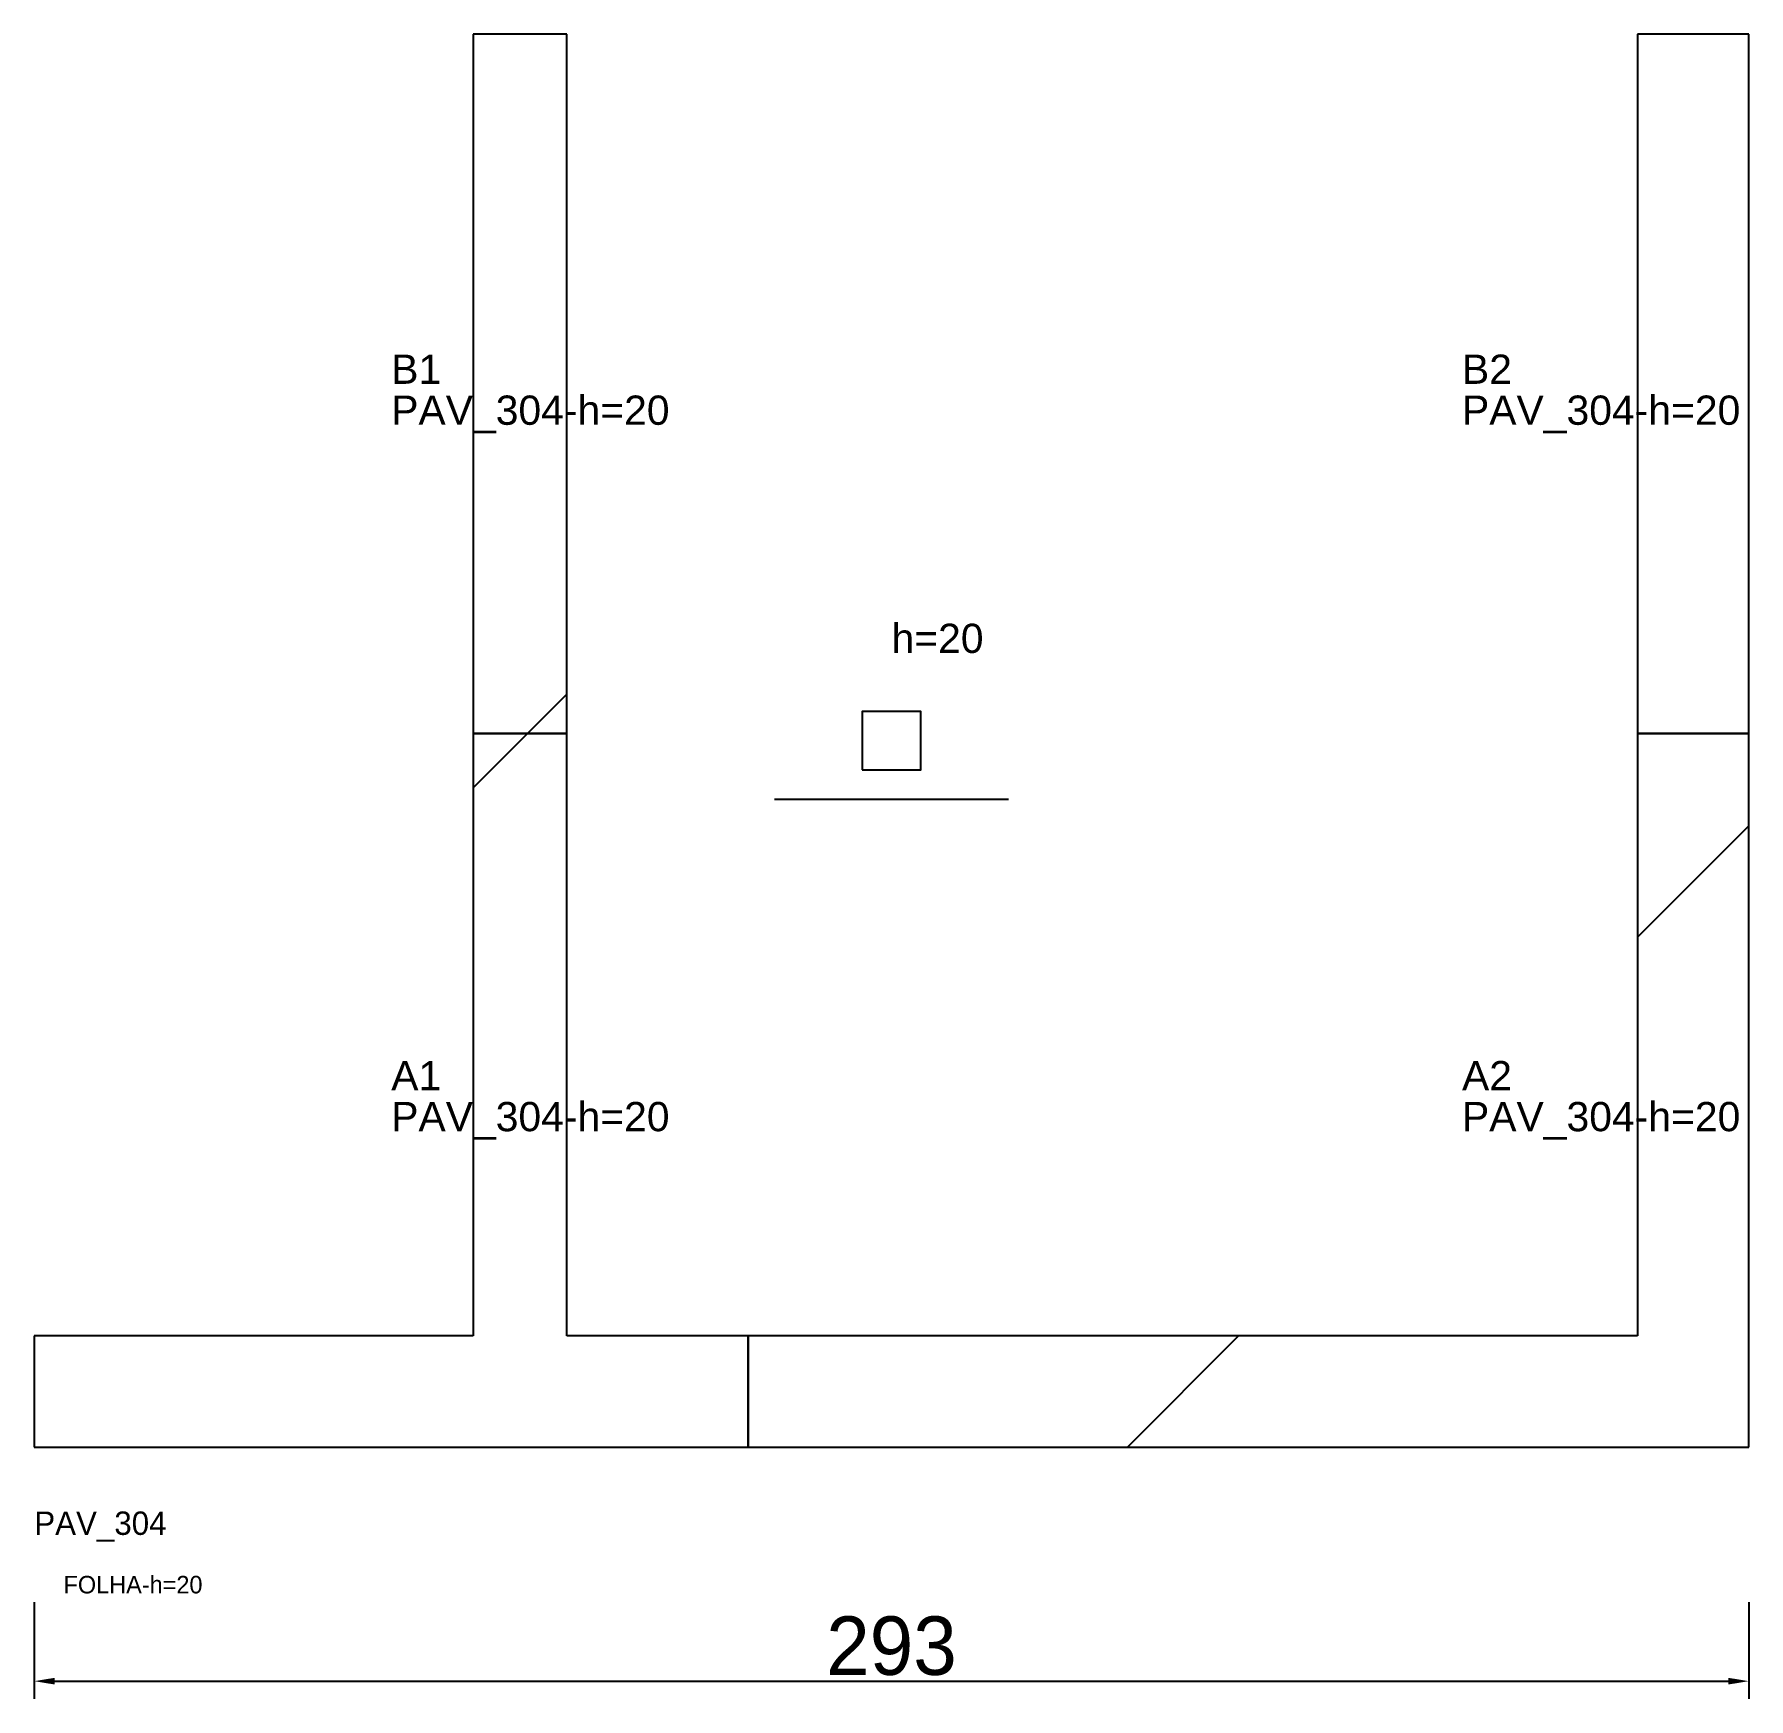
# Model space of a CAD drawing. Header units: metres. Extents: x 222 to 515, y -83 to 202.
import ezdxf

# ---------------------------------------------------------------- set-up
doc = ezdxf.new("R2010")
doc.units = ezdxf.units.M
for name, color, linetype in [('3', 3, 'CONTINUOUS'), ('AUX00', 7, 'CONTINUOUS'), ('COTA', 241, 'CONTINUOUS'), ('FOLHA', 255, 'CONTINUOUS'), ('Hachura', 251, 'CONTINUOUS'), ('NOMENCLATURA', 7, 'CONTINUOUS'), ('Nível', 160, 'CONTINUOUS'), ('Painéis', 200, 'CONTINUOUS'), ('Pilares', 5, 'CONTINUOUS'), ('SARR_2.2x7', 40, 'CONTINUOUS')]:
    doc.layers.add(name, color=color, linetype=linetype)
doc.styles.add('ARIAL', font='Arial.ttf')
doc.styles.add('STR_STANDARD', font='arial.ttf')
doc.dimstyles.new('EZ DXF', dxfattribs={"dimtxt": 10, "dimasz": 3.5, "dimexe": 3, "dimexo": 1.5, "dimgap": 1, "dimtad": 1, "dimdec": 1, "dimdsep": 46, "dimcen": 2.5, "dimazin": 3, "dimtfac": 1, "dimtmove": 0, "dimatfit": 3})

msp = doc.modelspace()

# ---------------------------------------------------------------- hatches: boundary and pattern name
at = {"layer": 'Hachura'}
h = msp.add_hatch(dxfattribs=at)
h.set_pattern_fill('ANSI31', scale=50)
h.paths.add_polyline_path([(222.2, -40), (515.2, -40), (515.2, 201.5), (496.2, 201.5), (496.2, -21), (313.2, -21), (313.2, 201.5), (297.2, 201.5), (297.2, -21), (222.2, -21)])
h = msp.add_hatch(dxfattribs=at)
h.set_pattern_fill('ANSI31', scale=50)
h.paths.add_polyline_path([(222.2, -40), (515.2, -40), (515.2, 201.5), (496.2, 201.5), (496.2, -21), (313.2, -21), (313.2, 201.5), (297.2, 201.5), (297.2, -21), (222.2, -21)])

# ---------------------------------------------------------------- linework, layer by layer
at = {"layer": '3'}
for points in [[(297.2, 82), (313.2, 82)], [(297.2, 82), (313.2, 82)], [(496.2, 82), (515.2, 82)], [(496.2, 82), (515.2, 82)], [(344.2, -40), (344.2, -21)], [(344.2, -40), (344.2, -21)]]:
    msp.add_lwpolyline(points, close=True, dxfattribs=at)
at = {"layer": 'Painéis', "color": 200}
for p, q in [((313.2, 201.5), (297.2, 201.5)), ((297.2, 201.5), (297.2, -21)), ((313.2, 201.5), (297.2, 201.5)), ((297.2, 201.5), (297.2, -21)), ((313.2, -21), (313.2, 201.5)), ((313.2, -21), (313.2, 201.5)), ((515.2, 201.5), (496.2, 201.5)), ((496.2, 201.5), (496.2, -21)), ((515.2, 201.5), (496.2, 201.5)), ((496.2, 201.5), (496.2, -21)), ((515.2, -40), (515.2, 201.5)), ((515.2, -40), (515.2, 201.5)), ((297.2, -21), (222.2, -21)), ((222.2, -21), (222.2, -40)), ((297.2, -21), (222.2, -21)), ((222.2, -21), (222.2, -40)), ((496.2, -21), (313.2, -21)), ((496.2, -21), (313.2, -21)), ((222.2, -40), (515.2, -40)), ((222.2, -40), (515.2, -40))]:
    msp.add_line(p, q, dxfattribs=at)
at = {"layer": 'Pilares'}
msp.add_lwpolyline([(363.7, 75.75), (373.7, 75.75), (373.7, 85.75), (363.7, 85.75)], close=True, dxfattribs=at)
msp.add_lwpolyline([(363.7, 75.75), (373.7, 75.75), (373.7, 85.75), (363.7, 85.75)], close=True, dxfattribs=at)
at = {"layer": 'SARR_2.2x7'}
msp.add_line((348.7, 70.75), (388.7, 70.75), dxfattribs=at)
msp.add_line((348.7, 70.75), (388.7, 70.75), dxfattribs=at)

# ---------------------------------------------------------------- texts
at = {"layer": '3', "style": 'STR_STANDARD'}
for s, p in [('B1', (283.2, 141.75)), ('B1', (283.2, 141.75)), ('B2', (466.2, 141.75)), ('B2', (466.2, 141.75)), ('A1', (283.2, 21)), ('A1', (283.2, 21)), ('A2', (466.2, 21)), ('A2', (466.2, 21))]:
    msp.add_text(s, height=5, dxfattribs=at).set_placement(p)
at = {"layer": 'AUX00', "style": 'STR_STANDARD'}
for p in [(283.2, 134.75), (283.2, 134.75), (466.2, 134.75), (466.2, 134.75), (283.2, 14), (283.2, 14), (466.2, 14), (466.2, 14)]:
    msp.add_text('PAV_304-h=20', height=5, dxfattribs=at).set_placement(p)
at = {"layer": 'FOLHA'}
msp.add_text('FOLHA-h=20', height=3, dxfattribs=at).set_placement((227.2, -65))
msp.add_text('FOLHA-h=20', height=3, dxfattribs=at).set_placement((227.2, -65))
at = {"layer": 'NOMENCLATURA', "insert": (368.7, 100.75), "char_height": 5, "attachment_point": 1, "style": 'ARIAL'}
msp.add_mtext('h=20', dxfattribs=at)
msp.add_mtext('h=20', dxfattribs=at)
at = {"layer": 'Nível'}
msp.add_text('PAV_304', height=4, dxfattribs=at).set_placement((222.2, -55))
msp.add_text('PAV_304', height=4, dxfattribs=at).set_placement((222.2, -55))

# ---------------------------------------------------------------- dimensions: what is measured, and where the dimension line sits
at = {"layer": 'COTA'}
msp.add_linear_dim(base=(222.2, -80), p1=(222.2, -65), p2=(515.2, -65), dimstyle='EZ DXF', dxfattribs=at).render()
msp.add_linear_dim(base=(222.2, -80), p1=(222.2, -65), p2=(515.2, -65), dimstyle='EZ DXF', dxfattribs=at).render()

doc.saveas('drawing.dxf')
